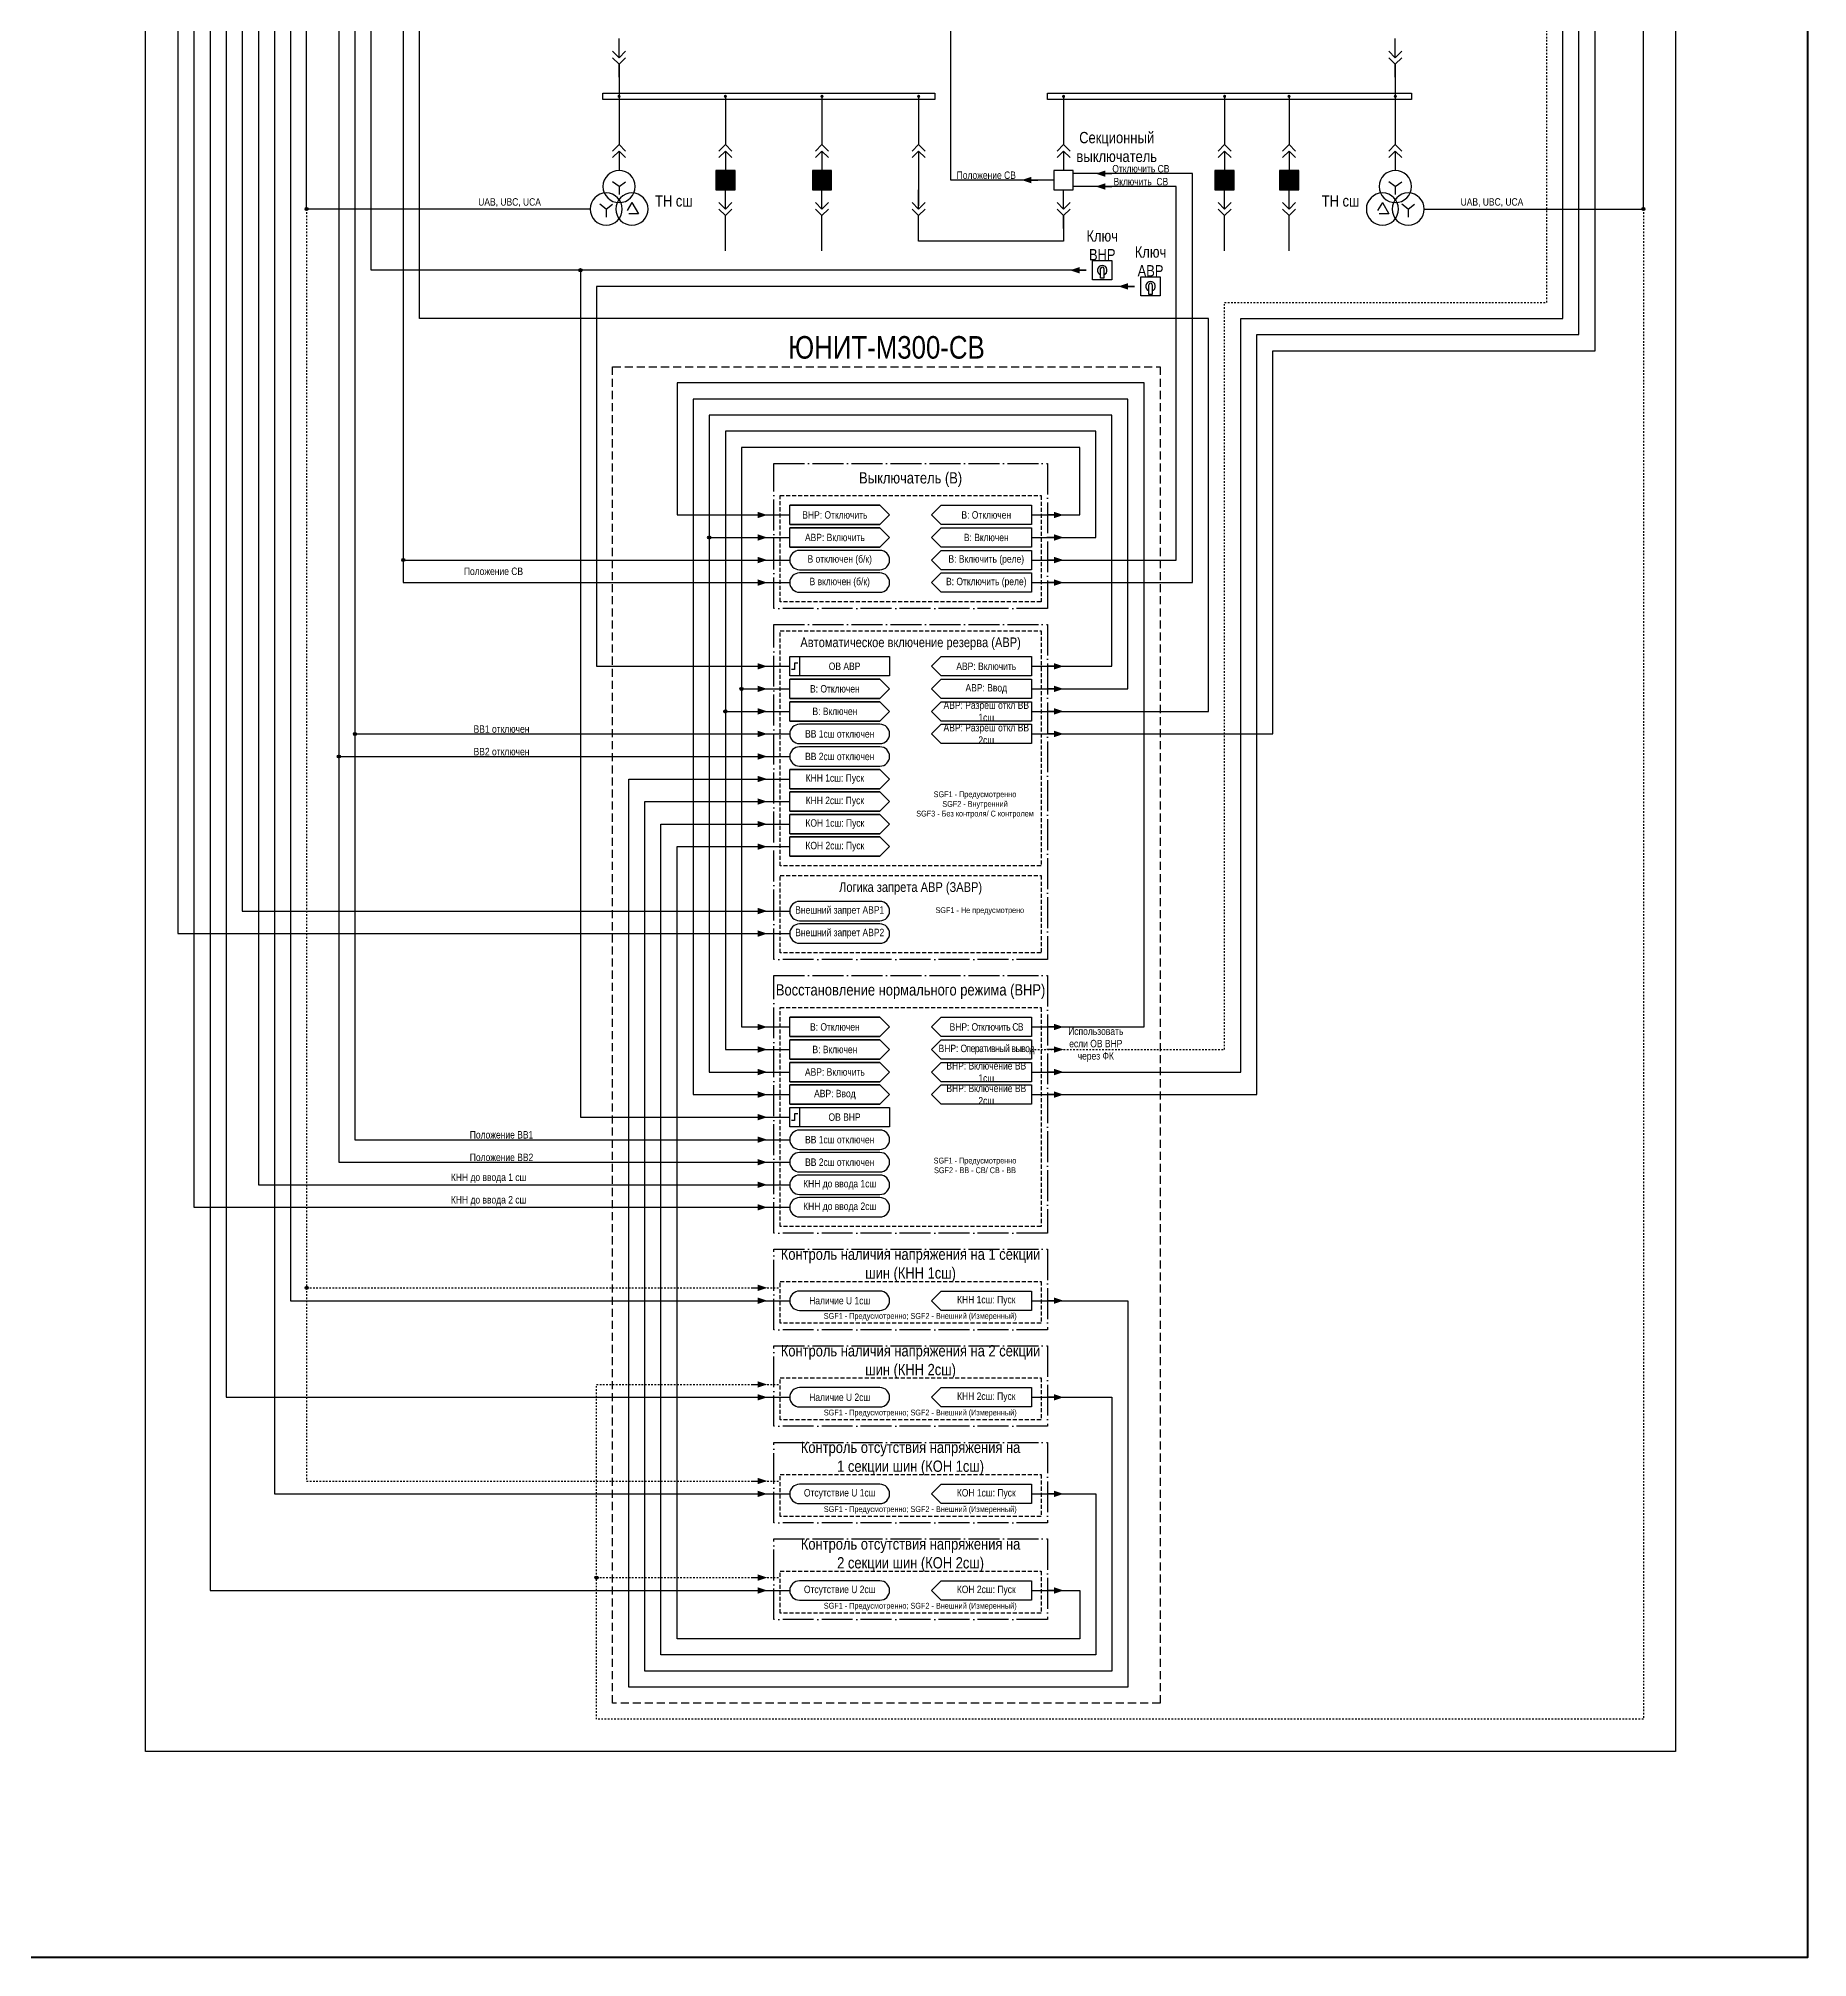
# Model space of a CAD drawing. Header units: millimetres. Extents: x -31 to 1726, y -64 to 999.
# Drawn here: x 1177 to 1726, y -64 to 532 of the extents above; entities that cross this region are included whole.
import ezdxf
from ezdxf.enums import TextEntityAlignment as Align

# ---------------------------------------------------------------- set-up
doc = ezdxf.new("R2010")
doc.units = ezdxf.units.MM
for name, pattern in [('ACAD_ISO04W100', [30, 24, -3, 0, -3]), ('JIS_02_1.0', [2, 1, -1]), ('штриховая2', [0.375, 0.25, -0.125])]:
    doc.linetypes.add(name, pattern=pattern)
doc.layers.add('LINE', color=7, linetype='Continuous', lineweight=25)
doc.layers.add('TEXT', color=7, linetype='Continuous', lineweight=25)
doc.layers.add('Основная', color=7, linetype='Continuous')
doc.styles.add('2.5_Gost_RD', font='ARIALN.TTF', dxfattribs={"height": 2.5})
doc.styles.add('3.5_Gost_RD', font='ARIALN.TTF', dxfattribs={"height": 3.5})
doc.styles.add('Вывод', font='ARIALN.TTF', dxfattribs={"height": 2.5})
doc.styles.add('Компонент', font='ARIALN.TTF', dxfattribs={"height": 3.5})

# ---------------------------------------------------------------- blocks, each defined once
blk = doc.blocks.new('*U1069')
at = {"ltscale": 0.35}
for q in [(-2, 1.5), (2, 1.5), (0, -2.5)]:
    blk.add_line((0, 0), q, dxfattribs=at)
blk.add_circle((0, 0), 5, dxfattribs=at)
at = {"ltscale": 0.35, "style": 'Компонент'}
blk.add_attdef('ОУ', text='', height=3.5, dxfattribs=at).set_placement((-1, 10), align=Align.MIDDLE_CENTER)
blk = doc.blocks.new('*U1065')
at = {"ltscale": 0.35}
for p, q in [((0, 2), (-2, -1.5)), ((0, 2), (1.5, -0.5)), ((-2, -1.5), (1, -1.5))]:
    blk.add_line(p, q, dxfattribs=at)
blk.add_circle((0, 0), 5, dxfattribs=at)
at = {"ltscale": 0.35, "style": 'Компонент'}
blk.add_attdef('ОУ', text='', height=3.5, dxfattribs=at).set_placement((0, 8), align=Align.MIDDLE_CENTER)
blk = doc.blocks.new('*U1073')
at = {"ltscale": 0.35}
for q in [(-2, 1.5), (2, 1.5), (0, -2.5)]:
    blk.add_line((0, 0), q, dxfattribs=at)
blk.add_circle((0, 0), 5, dxfattribs=at)
at = {"ltscale": 0.35, "style": 'Компонент'}
blk.add_attdef('ОУ', text='', height=3.5, dxfattribs=at).set_placement((0, 8), align=Align.MIDDLE_CENTER)
blk = doc.blocks.new('*U1068')
at = {"layer": 'Основная', "ltscale": 0.25}
for p, q in [((2, 2), (0, 0)), ((0, 0), (2, -2))]:
    blk.add_line(p, q, dxfattribs=at)
blk = doc.blocks.new('*U1072')
at = {"layer": 'Основная', "color": 0}
for p, q in [((0, 6), (0, 2)), ((0, 0), (0, -6))]:
    blk.add_line(p, q, dxfattribs=at)
at = {"ltscale": 0.25, "xscale": -1, "rotation": 90}
for p in [(0, 2), (0, 0)]:
    blk.add_blockref('*U1068', p, dxfattribs=at)
at = {"layer": 'Основная'}
for tag, height, style, p in [('ОУ2', 3.5, 'Компонент', (-5, 6)), ('В2', 2.5, 'Вывод', (3, 6)), ('ОУ1', 3.5, 'Компонент', (-5, -6)), ('В1', 2.5, 'Вывод', (3, -6))]:
    blk.add_attdef(tag, text='', height=height, dxfattribs=dict(at, style=style)).set_placement(p, align=Align.MIDDLE_CENTER)
blk = doc.blocks.new('*U1071')
at = {"layer": 'Основная', "color": 0}
for p, q in [((0, 0), (0, 6)), ((0, -6), (0, -2))]:
    blk.add_line(p, q, dxfattribs=at)
at = {"ltscale": 0.25, "rotation": 89.99999999999999}
for p in [(0, 0), (0, -2)]:
    blk.add_blockref('*U1068', p, dxfattribs=at)
at = {"layer": 'Основная'}
for tag, height, style, p in [('ОУ1', 3.5, 'Компонент', (-5, 6)), ('В1', 2.5, 'Вывод', (3, 6)), ('ОУ2', 3.5, 'Компонент', (-5, -6)), ('В2', 2.5, 'Вывод', (3, -6))]:
    blk.add_attdef(tag, text='', height=height, dxfattribs=dict(at, style=style)).set_placement(p, align=Align.MIDDLE_CENTER)
blk = doc.blocks.new('*U1075')
at = {"ltscale": 0.25}
blk.add_line((1, 0), (5, 0), dxfattribs=at)
blk.add_lwpolyline([(3, 0, 2, 0, 0), (6, 0, 0, 0, 0)], format="xyseb", dxfattribs=at)
at = {"layer": 'Основная', "style": 'Вывод'}
blk.add_attdef('ОТ', text='', height=2.5, dxfattribs=at).set_placement((-4, 0), align=Align.MIDDLE_CENTER)
blk = doc.blocks.new('*U1076')
at = {"ltscale": 0.25}
blk.add_line((1, 0), (5, 0), dxfattribs=at)
blk.add_lwpolyline([(3, 0, 2, 0, 0), (0, 0, 0, 0, 0)], format="xyseb", dxfattribs=at)
at = {"layer": 'Основная', "style": 'Вывод'}
blk.add_attdef('ОТ', text='', height=2.5, dxfattribs=at).set_placement((-4, 0), align=Align.MIDDLE_CENTER)
blk = doc.blocks.new('*U1074')
at = {"ltscale": 0.25}
blk.add_line((-1, 0), (-5, 0), dxfattribs=at)
blk.add_lwpolyline([(-3, 0, 2, 0, 0), (0, 0, 0, 0, 0)], format="xyseb", dxfattribs=at)
at = {"layer": 'Основная', "style": 'Вывод'}
blk.add_attdef('ОТ', text='', height=2.5, dxfattribs=at).set_placement((4, 0), align=Align.MIDDLE_CENTER)
blk = doc.blocks.new('Точка')
at = {"ltscale": 100}
h = blk.add_hatch(color=256, dxfattribs=at)
h.dxf.hatch_style = 1
edge = h.paths.add_edge_path()
edge.add_arc((0, 0), 0.5, 0, 360)
blk.add_circle((0, 0), 0.5, dxfattribs=at)

msp = doc.modelspace()

# ---------------------------------------------------------------- hatches: boundary and pattern name
at = {"ltscale": 100}
h = msp.add_hatch(color=256, dxfattribs=at)
h.dxf.hatch_style = 1
h.paths.add_polyline_path([(1356.5, 514, 1), (1357.5, 514, 1)])
h = msp.add_hatch(color=256, dxfattribs=at)
h.dxf.hatch_style = 1
h.paths.add_polyline_path([(1390.5, 514, -1), (1389.5, 514, -1)])
h = msp.add_hatch(color=256, dxfattribs=at)
h.dxf.hatch_style = 1
h.paths.add_polyline_path([(1420.5, 514, -1), (1419.5, 514, -1)])
h = msp.add_hatch(color=256, dxfattribs=at)
h.dxf.hatch_style = 1
h.paths.add_polyline_path([(1450.5, 514, -1), (1449.5, 514, -1)])
h = msp.add_hatch(color=256, dxfattribs=at)
h.dxf.hatch_style = 1
h.paths.add_polyline_path([(1495.5, 514, -1), (1494.5, 514, -1)])
h = msp.add_hatch(color=256, dxfattribs=at)
h.dxf.hatch_style = 1
h.paths.add_polyline_path([(1545.5, 514, -1), (1544.5, 514, -1)])
h = msp.add_hatch(color=256, dxfattribs=at)
h.dxf.hatch_style = 1
h.paths.add_polyline_path([(1565.5, 514, -1), (1564.5, 514, -1)])
h = msp.add_hatch(color=256, dxfattribs=at)
h.dxf.hatch_style = 1
h.paths.add_polyline_path([(1597.5, 514, 1), (1598.5, 514, 1)])
h = msp.add_hatch(color=0, dxfattribs=at)
h.dxf.hatch_style = 1
h.paths.add_polyline_path([(1387, 485), (1393, 485), (1393, 491), (1387, 491)])
h = msp.add_hatch(color=0, dxfattribs=at)
h.dxf.hatch_style = 1
h.paths.add_polyline_path([(1417, 485), (1423, 485), (1423, 491), (1417, 491)])
h = msp.add_hatch(color=0, dxfattribs=at)
h.dxf.hatch_style = 1
h.paths.add_polyline_path([(1542, 485), (1548, 485), (1548, 491), (1542, 491)])
h = msp.add_hatch(color=0, dxfattribs=at)
h.dxf.hatch_style = 1
h.paths.add_polyline_path([(1562, 485), (1568, 485), (1568, 491), (1562, 491)])

# ---------------------------------------------------------------- linework, layer by layer
at = {"color": 3, "lineweight": 50, "ltscale": 100}
msp.add_lwpolyline([(-31, 999), (1726, 999), (1726, -64), (-31, -64)], close=True, dxfattribs=at)
at = {"color": 3, "ltscale": 100}
msp.add_lwpolyline([(1210, 930), (1685, 930), (1685, 0), (1210, 0)], close=True, dxfattribs=at)
at = {"ltscale": 100}
for points in [[(1630, 754), (1675, 754), (1675, 920), (1220, 920), (1220, 254), (1410, 254)], [(1630, 783), (1670, 783), (1670, 915), (1225, 915), (1225, 169), (1410, 169)], [(1405, 754), (1450, 754), (1450, 900), (1240, 900), (1240, 261), (1410, 261)], [(1405, 783), (1445, 783), (1445, 895), (1245, 895), (1245, 176), (1410, 176)], [(1485, 211), (1550, 211), (1550, 445), (1650, 445), (1650, 595), (1300, 595), (1300, 718), (1330, 718)], [(1485, 204), (1555, 204), (1555, 440), (1655, 440), (1655, 600), (1520, 600), (1520, 718), (1555, 718)], [(1485, 323), (1540, 323), (1540, 445), (1295, 445), (1295, 689), (1330, 689)], [(1485, 316), (1560, 316), (1560, 435), (1660, 435), (1660, 605), (1525, 605), (1525, 689), (1555, 689)], [(1631, 659), (1675, 659), (1675, 610), (1270, 610), (1270, 309), (1410, 309)], [(1631, 659), (1675, 659), (1675, 610), (1270, 610), (1270, 183), (1410, 183)], [(1631, 659), (1675, 659), (1675, 610), (1270, 610), (1270, 183), (1410, 183)], [(1406, 659), (1445, 659), (1445, 605), (1275, 605), (1275, 316), (1410, 316)], [(1406, 659), (1445, 659), (1445, 605), (1275, 605), (1275, 190), (1410, 190)], [(1492, 488), (1460, 488), (1460, 590), (1290, 590), (1290, 370), (1410, 370)], [(1492, 488), (1460, 488), (1460, 590), (1290, 590), (1290, 363), (1410, 363)], [(1357, 524), (1357, 514)], [(1598, 524), (1598, 514)], [(1357, 514), (1357, 499)], [(1390, 514), (1390, 499)], [(1420, 514), (1420, 499)], [(1450, 514), (1450, 499)], [(1495, 514), (1495, 499)], [(1545, 514), (1545, 499)], [(1565, 514), (1565, 499)], [(1598, 514), (1598, 499)], [(1450, 496), (1450, 480)], [(1485, 363), (1535, 363), (1535, 490), (1498, 490)], [(1485, 370), (1530, 370), (1530, 486), (1498, 486)], [(1495, 477), (1495, 469), (1450, 469), (1450, 477)], [(1390, 466), (1390, 476)], [(1420, 466), (1420, 476)], [(1545, 466), (1545, 476)], [(1565, 466), (1565, 476)], [(1507.5, 460.5), (1507.5, 457.5), (1506.5, 457.5), (1506.5, 460.5)], [(1522.5, 455.5), (1522.5, 452.5), (1521.5, 452.5), (1521.5, 455.5)], [(1485, 225), (1520, 225), (1520, 425), (1375, 425), (1375, 384), (1410, 384)], [(1485, 330), (1515, 330), (1515, 420), (1380, 420), (1380, 204), (1410, 204)], [(1485, 337), (1510, 337), (1510, 415), (1385, 415), (1385, 211), (1410, 211)], [(1485, 337), (1510, 337), (1510, 415), (1385, 415), (1385, 377), (1410, 377)], [(1485, 377), (1505, 377), (1505, 410), (1390, 410), (1390, 323), (1410, 323)], [(1485, 377), (1505, 377), (1505, 410), (1390, 410), (1390, 218), (1410, 218)], [(1485, 384), (1500, 384), (1500, 405), (1395, 405), (1395, 330), (1410, 330)], [(1485, 384), (1500, 384), (1500, 405), (1395, 405), (1395, 225), (1410, 225)], [(1410, 381), (1438, 381), (1441, 384), (1438, 387), (1410, 387), (1438, 387), (1441, 384), (1438, 381), (1410, 381), (1410, 387)], [(1410, 374), (1438, 374), (1441, 377), (1438, 380), (1410, 380), (1438, 380), (1441, 377), (1438, 374), (1410, 374), (1410, 380)], [(1410, 327), (1438, 327), (1441, 330), (1438, 333), (1410, 333), (1438, 333), (1441, 330), (1438, 327), (1410, 327), (1410, 333)], [(1410, 320), (1438, 320), (1441, 323), (1438, 326), (1410, 326), (1438, 326), (1441, 323), (1438, 320), (1410, 320), (1410, 326)], [(1410, 299), (1438, 299), (1441, 302), (1438, 305), (1410, 305), (1438, 305), (1441, 302), (1438, 299), (1410, 299), (1410, 305)], [(1485, 140), (1515, 140), (1515, 20), (1360, 20), (1360, 302), (1410, 302)], [(1410, 292), (1438, 292), (1441, 295), (1438, 298), (1410, 298), (1438, 298), (1441, 295), (1438, 292), (1410, 292), (1410, 298)], [(1485, 110), (1510, 110), (1510, 25), (1365, 25), (1365, 295), (1410, 295)], [(1485, 80), (1505, 80), (1505, 30), (1370, 30), (1370, 288), (1410, 288)], [(1410, 285), (1438, 285), (1441, 288), (1438, 291), (1410, 291), (1438, 291), (1441, 288), (1438, 285), (1410, 285), (1410, 291)], [(1485, 50), (1500, 50), (1500, 35), (1375, 35), (1375, 281), (1410, 281)], [(1410, 278), (1438, 278), (1441, 281), (1438, 284), (1410, 284), (1438, 284), (1441, 281), (1438, 278), (1410, 278), (1410, 284)], [(1410, 222), (1438, 222), (1441, 225), (1438, 228), (1410, 228), (1438, 228), (1441, 225), (1438, 222), (1410, 222), (1410, 228)], [(1410, 215), (1438, 215), (1441, 218), (1438, 221), (1410, 221), (1438, 221), (1441, 218), (1438, 215), (1410, 215), (1410, 221)], [(1410, 208), (1438, 208), (1441, 211), (1438, 214), (1410, 214), (1438, 214), (1441, 211), (1438, 208), (1410, 208), (1410, 214)], [(1410, 201), (1438, 201), (1441, 204), (1438, 207), (1410, 207), (1438, 207), (1441, 204), (1438, 201), (1410, 201), (1410, 207)]]:
    msp.add_lwpolyline(points, dxfattribs=at)
at = {"ltscale": 0.5}
for points in [[(1630, 812), (1665, 812), (1665, 910), (1230, 910), (1230, 50), (1410, 50)], [(1630, 841), (1660, 841), (1660, 905), (1235, 905), (1235, 110), (1410, 110)], [(1405, 812), (1440, 812), (1440, 890), (1250, 890), (1250, 80), (1410, 80)], [(1405, 841), (1435, 841), (1435, 885), (1255, 885), (1255, 140), (1410, 140)]]:
    msp.add_lwpolyline(points, dxfattribs=at)
at = {"color": 1, "ltscale": 100}
for points in [[(1502, 460), (1280, 460), (1280, 880), (1521, 880), (1521, 727), (1552, 727)], [(1502, 460), (1280, 460), (1280, 723), (1330, 723)], [(1502, 460), (1345, 460), (1345, 197), (1410, 197)], [(1517, 455), (1350, 455), (1350, 337), (1410, 337)]]:
    msp.add_lwpolyline(points, dxfattribs=at)
at = {"color": 251, "linetype": 'JIS_02_1.0', "ltscale": 0.5, "true_color": 0x58595b}
for points in [[(1485, 218), (1545, 218), (1545, 450), (1645, 450), (1645, 585), (1500, 585), (1500, 875), (1295, 875), (1295, 727), (1330, 727)], [(1485, 218), (1545, 218), (1545, 450), (1645, 450), (1645, 585), (1500, 585), (1500, 723), (1552, 723)]]:
    msp.add_lwpolyline(points, dxfattribs=at)
at = {"color": 5, "ltscale": 100}
for points in [[(1348, 479), (1260, 479), (1260, 841), (1327, 841)], [(1607, 479), (1675, 479), (1675, 590), (1505, 590), (1505, 841), (1552, 841)], [(1348, 479), (1260, 479), (1260, 812), (1327, 812)], [(1607, 479), (1675, 479), (1675, 590), (1505, 590), (1505, 812), (1552, 812)]]:
    msp.add_lwpolyline(points, dxfattribs=at)
at = {"ltscale": 100}
for points in [[(1387, 485), (1393, 485), (1393, 491), (1387, 491)], [(1417, 485), (1423, 485), (1423, 491), (1417, 491)], [(1492, 485), (1498, 485), (1498, 491), (1492, 491)], [(1542, 485), (1548, 485), (1548, 491), (1542, 491)], [(1562, 485), (1568, 485), (1568, 491), (1562, 491)], [(1504, 463), (1510, 463), (1510, 457), (1504, 457)], [(1519, 458), (1525, 458), (1525, 452), (1519, 452)], [(1457, 387), (1485, 387), (1485, 381), (1457, 381), (1454, 384)], [(1457, 380), (1485, 380), (1485, 374), (1457, 374), (1454, 377)], [(1457, 373), (1485, 373), (1485, 367), (1457, 367), (1454, 370)], [(1457, 366), (1485, 366), (1485, 360), (1457, 360), (1454, 363)], [(1410, 340), (1441, 340), (1441, 334), (1410, 334)], [(1410, 340), (1413, 340), (1413, 334), (1410, 334)], [(1457, 340), (1485, 340), (1485, 334), (1457, 334), (1454, 337)], [(1457, 333), (1485, 333), (1485, 327), (1457, 327), (1454, 330)], [(1457, 326), (1485, 326), (1485, 320), (1457, 320), (1454, 323)], [(1457, 319), (1485, 319), (1485, 313), (1457, 313), (1454, 316)], [(1457, 228), (1485, 228), (1485, 222), (1457, 222), (1454, 225)], [(1457, 214), (1485, 214), (1485, 208), (1457, 208), (1454, 211)], [(1457, 207), (1485, 207), (1485, 201), (1457, 201), (1454, 204)], [(1410, 200), (1441, 200), (1441, 194), (1410, 194)], [(1410, 200), (1413, 200), (1413, 194), (1410, 194)], [(1457, 143), (1485, 143), (1485, 137), (1457, 137), (1454, 140)], [(1457, 113), (1485, 113), (1485, 107), (1457, 107), (1454, 110)], [(1457, 83), (1485, 83), (1485, 77), (1457, 77), (1454, 80)], [(1457, 53), (1485, 53), (1485, 47), (1457, 47), (1454, 50)]]:
    msp.add_lwpolyline(points, close=True, dxfattribs=at)
at = {"color": 5, "linetype": 'JIS_02_1.0', "ltscale": 0.5}
for points in [[(1348, 479), (1260, 479), (1260, 144), (1407, 144)], [(1348, 479), (1260, 479), (1260, 84), (1407, 84)], [(1607, 479), (1675, 479), (1675, 10), (1350, 10), (1350, 114), (1407, 114)], [(1607, 479), (1675, 479), (1675, 10), (1350, 10), (1350, 54), (1407, 54)]]:
    msp.add_lwpolyline(points, dxfattribs=at)
at = {"linetype": 'штриховая2', "lineweight": 30, "ltscale": 10}
msp.add_lwpolyline([(1355, 430), (1525, 430), (1525, 15), (1355, 15)], close=True, dxfattribs=at)
at = {"color": 251, "linetype": 'ACAD_ISO04W100', "lineweight": 30, "ltscale": 0.4, "true_color": 0x58595b}
for points in [[(1405, 400), (1490, 400), (1490, 355), (1405, 355)], [(1405, 350), (1490, 350), (1490, 246), (1405, 246)], [(1405, 241), (1490, 241), (1490, 161), (1405, 161)], [(1405, 156), (1490, 156), (1490, 131), (1405, 131)], [(1405, 126), (1490, 126), (1490, 101), (1405, 101)], [(1405, 96), (1490, 96), (1490, 71), (1405, 71)], [(1405, 66), (1490, 66), (1490, 41), (1405, 41)]]:
    msp.add_lwpolyline(points, close=True, dxfattribs=at)
at = {"linetype": 'штриховая2', "ltscale": 5}
for points in [[(1407, 390), (1488, 390), (1488, 357), (1407, 357)], [(1407, 348), (1488, 348), (1488, 275), (1407, 275)], [(1407, 272), (1488, 272), (1488, 248), (1407, 248)], [(1407, 231), (1488, 231), (1488, 163), (1407, 163)], [(1407, 146), (1488, 146), (1488, 133), (1407, 133)], [(1407, 116), (1488, 116), (1488, 103), (1407, 103)], [(1407, 86), (1488, 86), (1488, 73), (1407, 73)], [(1407, 56), (1488, 56), (1488, 43), (1407, 43)]]:
    msp.add_lwpolyline(points, close=True, dxfattribs=at)
at = {"ltscale": 100}
for points in [[(1413, 367), (1438, 367, 1), (1438, 373), (1413, 373, 1)], [(1413, 360), (1438, 360, 1), (1438, 366), (1413, 366, 1)], [(1413, 313), (1438, 313, 1), (1438, 319), (1413, 319, 1)], [(1413, 306), (1438, 306, 1), (1438, 312), (1413, 312, 1)], [(1413, 258), (1438, 258, 1), (1438, 264), (1413, 264, 1)], [(1413, 251), (1438, 251, 1), (1438, 257), (1413, 257, 1)], [(1413, 187), (1438, 187, 1), (1438, 193), (1413, 193, 1)], [(1413, 180), (1438, 180, 1), (1438, 186), (1413, 186, 1)], [(1413, 173), (1438, 173, 1), (1438, 179), (1413, 179, 1)], [(1413, 166), (1438, 166, 1), (1438, 172), (1413, 172, 1)]]:
    msp.add_lwpolyline(points, format="xyb", close=True, dxfattribs=at)
at = {"lineweight": 30, "ltscale": 100}
for points in [[(1412.5, 338), (1411.5, 338), (1411.5, 336), (1410.5, 336)], [(1412.5, 198), (1411.5, 198), (1411.5, 196), (1410.5, 196)]]:
    msp.add_lwpolyline(points, dxfattribs=at)
at = {"color": 251, "ltscale": 100, "true_color": 0x58595b}
msp.add_lwpolyline([(1457, 221), (1485, 221), (1485, 215), (1457, 215), (1454, 218)], close=True, dxfattribs=at)
at = {"ltscale": 3}
for points in [[(1413, 137), (1438, 137, 1), (1438, 143), (1413, 143, 1)], [(1413, 107), (1438, 107, 1), (1438, 113), (1413, 113, 1)], [(1413, 77), (1438, 77, 1), (1438, 83), (1413, 83, 1)], [(1413, 47), (1438, 47, 1), (1438, 53), (1413, 53, 1)]]:
    msp.add_lwpolyline(points, format="xyb", close=True, dxfattribs=at)
at = {"ltscale": 100}
for centre, radius, start, end in [((1507, 460), 1.5, 289.47122, 250.52878), ((1507, 460.5), 0.5, 0, 180), ((1522, 455), 1.5, 289.47122, 250.52878), ((1522, 455.5), 0.5, 0, 180)]:
    msp.add_arc(centre, radius, start, end, dxfattribs=at)
at = {"layer": 'LINE', "lineweight": 30, "ltscale": 100}
for points in [[(1352, 515), (1455, 515), (1455, 513), (1352, 513)], [(1490, 515), (1603, 515), (1603, 513), (1490, 513)]]:
    msp.add_lwpolyline(points, close=True, dxfattribs=at)

# ---------------------------------------------------------------- block references
at = {"ltscale": 0.35, "xscale": -1}
for name, p in [('*U1073', (1357, 486)), ('*U1073', (1598, 486)), ('*U1069', (1353, 479)), ('*U1065', (1361, 479)), ('*U1065', (1594, 479)), ('*U1069', (1602, 479))]:
    msp.add_blockref(name, p, dxfattribs=at)
at = {"ltscale": 100}
for p in [(1260, 479), (1675, 479), (1345, 460), (1385, 377), (1290, 370), (1395, 330), (1390, 323), (1275, 316), (1270, 309), (1260, 144), (1350, 54)]:
    msp.add_blockref('Точка', p, dxfattribs=at)
at = {"layer": 'Основная', "ltscale": 0.25, "xscale": -1, "rotation": 180}
for name, p in [('*U1072', (1357, 526)), ('*U1072', (1598, 526)), ('*U1071', (1357, 497)), ('*U1071', (1390, 497)), ('*U1071', (1420, 497)), ('*U1071', (1450, 497)), ('*U1071', (1495, 497)), ('*U1071', (1545, 497)), ('*U1071', (1565, 497)), ('*U1071', (1598, 497)), ('*U1072', (1390, 479)), ('*U1072', (1420, 479)), ('*U1072', (1450, 479)), ('*U1072', (1495, 479)), ('*U1072', (1545, 479)), ('*U1072', (1565, 479))]:
    msp.add_blockref(name, p, dxfattribs=at)
at = {"layer": 'Основная', "ltscale": 0.25}
for name, p in [('*U1076', (1482, 488)), ('*U1076', (1505, 490)), ('*U1076', (1505, 486)), ('*U1076', (1497, 460)), ('*U1076', (1512, 455)), ('*U1075', (1397, 384)), ('*U1074', (1495, 384)), ('*U1075', (1397, 377)), ('*U1074', (1495, 377)), ('*U1075', (1397, 370)), ('*U1074', (1495, 370)), ('*U1075', (1397, 363)), ('*U1074', (1495, 363)), ('*U1075', (1397, 337)), ('*U1074', (1495, 337)), ('*U1075', (1397, 330)), ('*U1074', (1495, 330)), ('*U1075', (1397, 323)), ('*U1074', (1495, 323)), ('*U1075', (1397, 316)), ('*U1074', (1495, 316)), ('*U1075', (1397, 309)), ('*U1075', (1397, 302)), ('*U1075', (1397, 295)), ('*U1075', (1397, 288)), ('*U1075', (1397, 281)), ('*U1075', (1397, 261)), ('*U1075', (1397, 254)), ('*U1075', (1397, 225)), ('*U1074', (1495, 225)), ('*U1075', (1397, 218)), ('*U1074', (1495, 218)), ('*U1075', (1397, 211)), ('*U1074', (1495, 211)), ('*U1074', (1495, 211)), ('*U1075', (1397, 204)), ('*U1074', (1495, 204)), ('*U1075', (1397, 197)), ('*U1075', (1397, 190)), ('*U1075', (1397, 183)), ('*U1075', (1397, 176)), ('*U1075', (1397, 169)), ('*U1075', (1397, 144)), ('*U1075', (1397, 140)), ('*U1074', (1495, 140)), ('*U1075', (1397, 114)), ('*U1075', (1397, 110)), ('*U1074', (1495, 110)), ('*U1075', (1397, 84)), ('*U1075', (1397, 80)), ('*U1074', (1495, 80)), ('*U1075', (1397, 54)), ('*U1075', (1397, 50)), ('*U1074', (1495, 50))]:
    msp.add_blockref(name, p, dxfattribs=at)

# ---------------------------------------------------------------- texts
at = {"color": 30, "ltscale": 100, "attachment_point": 5, "style": '3.5_Gost_RD'}
for s, insert, char_height, width in [('{\\C30;\\c1938679;Секционный\\Pвыключатель}', (1511.5, 498.25), 3.5, 27), ('{\\C30;\\c1938679;ТН сш}', (1374, 481.5), 3.5, 12), ('{\\C30;\\c1938679;ТН сш}', (1581, 481.5), 3.5, 12), ('{\\C30;\\c1938679;Ключ ВНР}', (1507, 467.75), 3.5, 12), ('{\\C30;\\c1938679;Ключ АВР}', (1522, 462.75), 3.5, 12), ('{\\C3;ЮНИТ-М300-СВ}', (1440, 436), 7, 160), ('\\pt171.5;Выключатель (В)', (1447.5, 395), 3.5, 85), ('\\pt147;Автоматическое включение резерва (АВР)', (1447.5, 344), 3, 81), ('\\pt147;Логика запрета АВР (ЗАВР)', (1447.5, 268), 3, 81), ('{\\C30;\\c1938679;Восстановление нормального режима (ВНР)}', (1447.5, 236), 3.5, 85), ('Контроль наличия напряжения на 1 секции шин (КНН 1сш)', (1447.5, 151), 3.5, 85), ('Контроль наличия напряжения на 2 секции шин (КНН 2сш)', (1447.5, 121), 3.5, 85), ('Контроль отсутствия напряжения на \\P1 секции шин (КОН 1сш)', (1447.5, 91), 3.5, 85), ('Контроль отсутствия напряжения на \\P2 секции шин (КОН 2сш)', (1447.5, 61), 3.5, 85)]:
    msp.add_mtext(s, dxfattribs=dict(at, insert=insert, char_height=char_height, width=width))
at = {"ltscale": 100, "char_height": 2.3, "attachment_point": 5, "style": '2.5_Gost_RD'}
for s, insert, width in [('Положение СВ', (1471, 489.5), 22), ('Отключить СВ', (1519, 491.5), 22), ('Включить  СВ', (1519, 487.5), 22), ('UAB, UBC, UCA', (1323, 481), 40), ('UAB, UBC, UCA', (1628, 481), 34), ('ВНР: Отключить', (1424, 384), 28), ('В: Отключен', (1471, 384), 28), ('АВР: Включить', (1424, 377), 28), ('В: Включен', (1471, 377), 28), ('В: Включить (реле)', (1471, 370), 28), ('Положение СВ', (1318, 366.5), 45), ('В: Отключить (реле)', (1471, 363), 28), ('АВР: Включить', (1471, 337), 28), ('АВР: Ввод', (1471, 330), 28), ('АВР: Разреш откл ВВ 1сш', (1471, 323), 28), ('ВВ1 отключен', (1320.5, 317.5), 31), ('АВР: Разреш откл ВВ 2сш', (1471, 316), 28), ('ВВ2 отключен', (1320.5, 310.5), 31), ('ВНР:{\\T0.9; Отключить СВ}', (1471, 225), 28), ('ВНР: Включение ВВ 1сш', (1471, 211), 28), ('ВНР: Включение ВВ 2сш', (1471, 204), 28), ('Положение ВВ1', (1320.5, 191.5), 31), ('Положение ВВ2', (1320.5, 184.5), 31), ('КНН 1сш: Пуск', (1471, 140), 28), ('КНН 2сш: Пуск', (1471, 110), 28), ('КОН 1сш: Пуск', (1471, 80), 28), ('КОН 2сш: Пуск', (1471, 50), 28)]:
    msp.add_mtext(s, dxfattribs=dict(at, insert=insert, width=width))
at = {"color": 3, "ltscale": 100, "char_height": 1.8, "attachment_point": 5, "style": '3.5_Gost_RD'}
for s, insert, width in [('SGF1 - Предусмотренно\\PSGF2 - Внутренний\\PSGF3 - Без контроля/ С контролем', (1467.5, 294), 35), ('SGF1 - Не предусмотрено', (1469, 261), 38), ('SGF1 - Предусмотренно\\PSGF2 - ВВ - СВ/ СВ - ВВ', (1467.5, 182), 35), ('SGF1 - Предусмотренно; SGF2 - Внешний {\\C5;(Измеренный)}', (1450.5, 135), 75), ('SGF1 - Предусмотренно; SGF2 - Внешний {\\C5;(Измеренный)}', (1450.5, 105), 75), ('SGF1 - Предусмотренно; SGF2 - Внешний {\\C5;(Измеренный)}', (1450.5, 75), 75), ('SGF1 - Предусмотренно; SGF2 - Внешний {\\C5;(Измеренный)}', (1450.5, 45), 75)]:
    msp.add_mtext(s, dxfattribs=dict(at, insert=insert, width=width))
at = {"color": 251, "ltscale": 100, "true_color": 0x58595b, "char_height": 2.3, "attachment_point": 5, "style": '2.5_Gost_RD'}
for s, insert, width in [('Использовать \\Pесли ОВ ВНР \\Pчерез ФК', (1505, 219.5), 20), ('ВНР:{\\T0.9; Оперативный вывод}', (1471, 218), 28)]:
    msp.add_mtext(s, dxfattribs=dict(at, insert=insert, width=width))
at = {"layer": 'TEXT', "ltscale": 100, "char_height": 2.3, "width": 31, "attachment_point": 5, "style": '2.5_Gost_RD'}
for s, insert in [('В отключен (б/к)', (1425.5, 370)), ('В включен (б/к)', (1425.5, 363)), ('ВВ 1сш отключен', (1425.5, 316)), ('ВВ 2сш отключен', (1425.5, 309)), ('Внешний запрет АВР1', (1425.5, 261)), ('Внешний запрет АВР2', (1425.5, 254)), ('ВВ 1сш отключен', (1425.5, 190)), ('КНН до ввода 1 сш', (1316.5, 178)), ('ВВ 2сш отключен', (1425.5, 183)), ('КНН до ввода 1сш', (1425.5, 176)), ('КНН до ввода 2 сш', (1316.5, 171)), ('КНН до ввода 2сш', (1425.5, 169)), ('\\pt23;Наличие U 1сш', (1425.5, 140)), ('\\pt23;Наличие U 2сш', (1425.5, 110)), ('\\pt23;Отсутствие U 1сш', (1425.5, 80)), ('\\pt23;Отсутствие U 2сш', (1425.5, 50))]:
    msp.add_mtext(s, dxfattribs=dict(at, insert=insert))
at = {"layer": 'TEXT', "color": 0, "ltscale": 100, "char_height": 2.3, "width": 28, "attachment_point": 5, "style": '2.5_Gost_RD'}
for s, insert in [('{\\C256;ОВ АВР}', (1427, 337)), ('{\\C256;В: Отключен}', (1424, 330)), ('{\\C256;В: Включен}', (1424, 323)), ('{\\C256;КНН 1сш: Пуск}', (1424, 302)), ('{\\C256;КНН 2сш: Пуск}', (1424, 295)), ('{\\C256;КОН 1сш: Пуск}', (1424, 288)), ('{\\C256;КОН 2сш: Пуск}', (1424, 281)), ('{\\C256;В: Отключен}', (1424, 225)), ('{\\C256;В: Включен}', (1424, 218)), ('{\\C256;АВР: Включить}', (1424, 211)), ('{\\C256;АВР: Ввод}', (1424, 204)), ('{\\C256;ОВ ВНР}', (1427, 197))]:
    msp.add_mtext(s, dxfattribs=dict(at, insert=insert))

doc.saveas('drawing.dxf')
